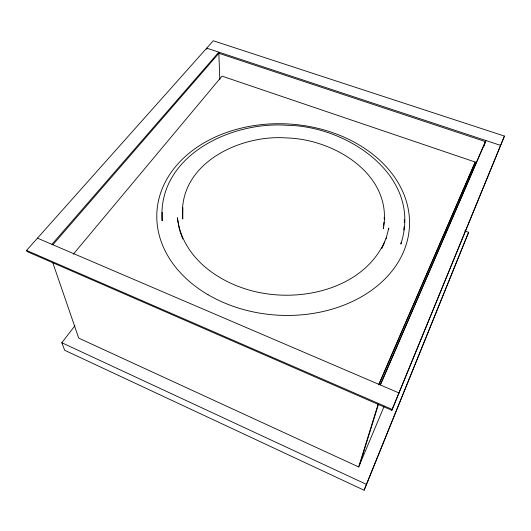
<?xml version="1.0" encoding="UTF-8"?>
<svg xmlns="http://www.w3.org/2000/svg" width="531" height="531" viewBox="0 0 531 531"><rect width="100%" height="100%" fill="white"/><g stroke="black" fill="none" stroke-linecap="round" stroke-linejoin="round"><path stroke-width="0.8" d="M162.22 212.307L162.134 220.843C157.149 155.696 231.31 121.015 287.231 125.309C347.128 125.913 423.194 175.98 400.839 244.094L401.263 242.481M403.825 230.115L404.058 226.81M404.356 222.675L404.323 219.389M383.515 227.069L383.362 228.669C393.318 174.5 333.886 139.069 286.713 137.96C239.733 134.257 177.248 164.006 182.764 218.905L182.876 207.654M383.667 225.469L383.973 222.277M388.42 229.651L388.811 228.018L386.01 238.87M52.642 262.281L78.727 338.128L358.69 466.961L378.172 404.031M359.885 464.114L378.537 404.045M73.265 254.243L222.018 76.132L475.232 162.055L378.822 384.856M74.964 325.689L61.815 342.721L64.702 350.281L364.1 490.232L468.627 232.306L464.731 230.885M391.832 410.31L504.45 136.082L213.289 40.768L26.55 250.413L26.968 251.502L391.832 410.31L504.45 136.082M483.867 146.304L485.878 140.523L380.269 384.922M398.602 393.836L398.92 392.913L37.469 238.153M500.209 146.51L500.62 145.401L206.712 48.148L206.771 49.29M468.627 232.306L364.1 490.232M358.69 466.961L384.212 406.155M380.641 384.338L485.493 141.631L218.573 53.2M378.656 384.696L475.232 162.055M386.19 238.014C367.996 284.291 311.332 300.765 265.779 293.63C225.794 287.862 182.425 261.006 177.427 217.723L177.553 218.832M381.802 248.608L384.809 241.884M52.834 244.804L218.858 53.292M51.932 244.346L218.812 52.157L219.814 79.67M445.078 232.147L446.631 232.711M26.55 250.413L392.143 409.408M61.815 342.721L366.171 484.252M179.69 230.394L182.697 238.957M177.619 219.389L179.418 229.618M384.159 217.484L384.271 219.077M208.006 294.705A126.471 95.739 3.4 0 0 408.731 233.58A126.471 95.739 3.4 0 0 232.751 130.44A126.471 95.739 3.4 0 0 208.006 294.705"/></g></svg>
